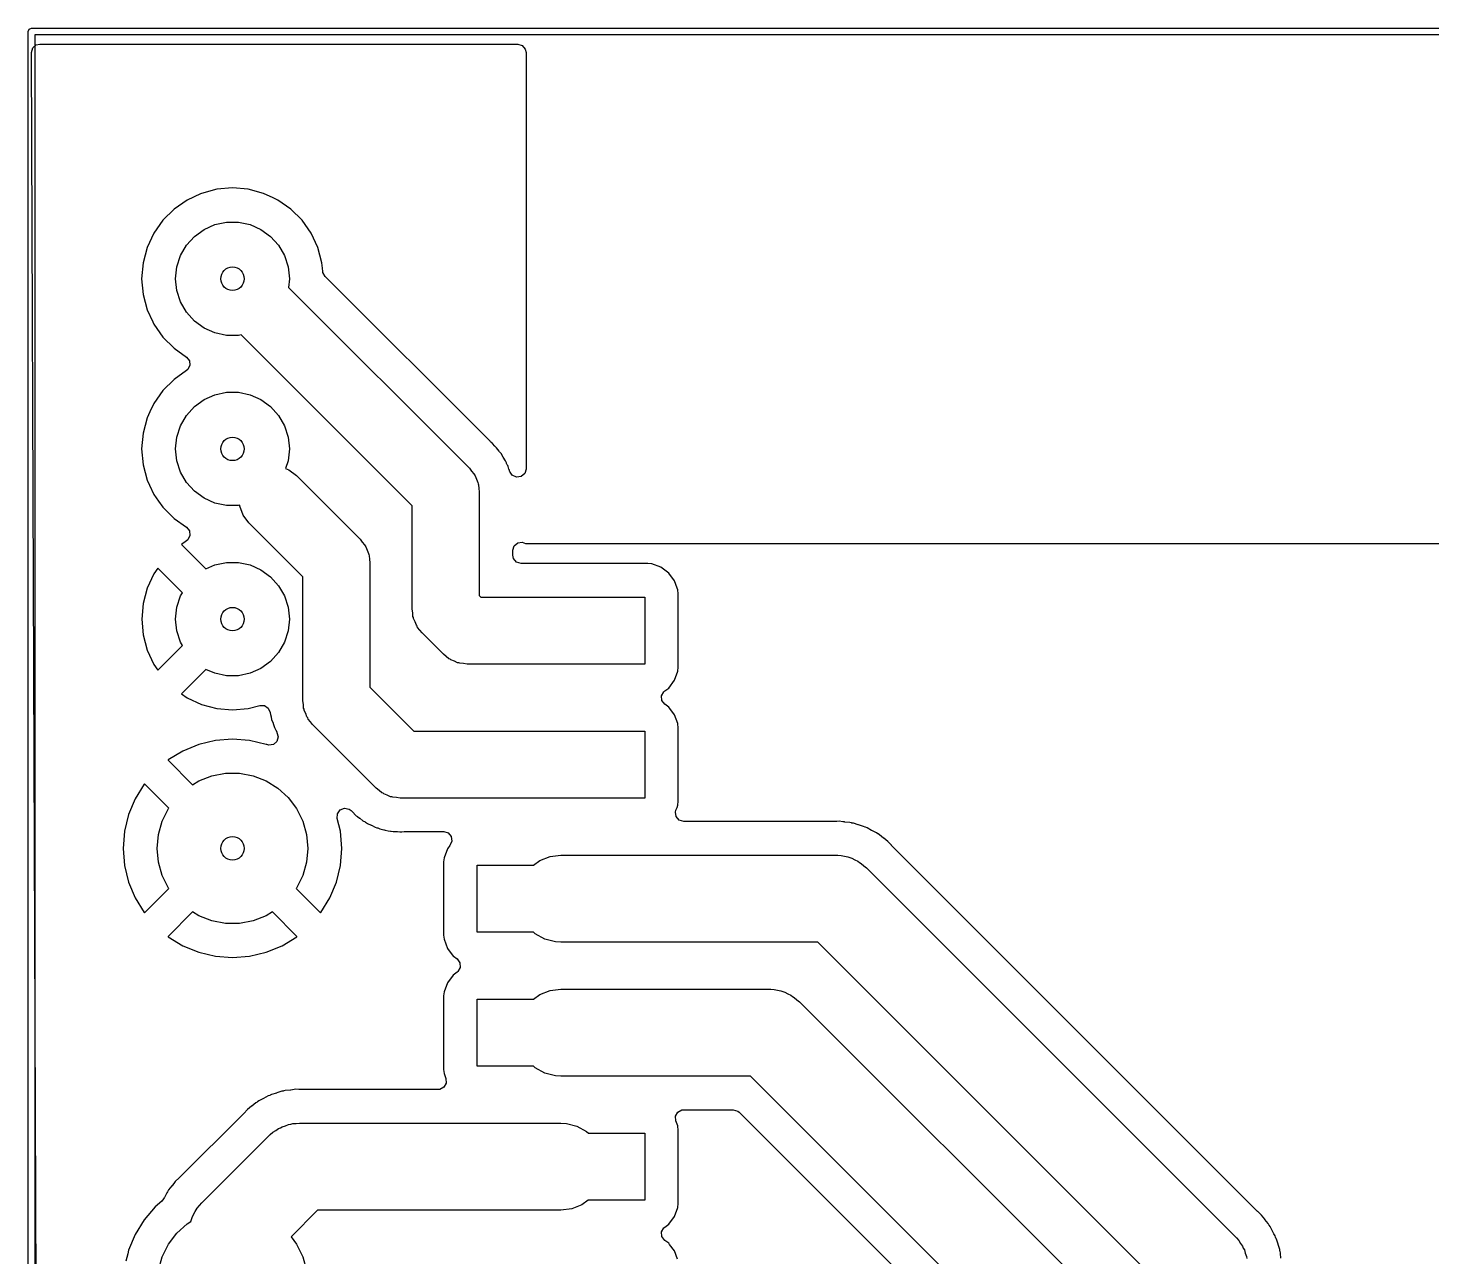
# Model space of a CAD drawing. Extents: x 132 to 232, y -86 to -36.
# Drawn here: x 131.7 to 152.65, y -53.85 to -35.51 of the extents above; entities that cross this region are included whole.
import ezdxf

# ---------------------------------------------------------------- set-up
doc = ezdxf.new("R2010")
doc.units = 0
doc.layers.add('BLACK', color=7, linetype='CONTINUOUS')

msp = doc.modelspace()

# ---------------------------------------------------------------- linework, layer by layer
at = {"layer": 'BLACK', "linetype": 'CONTINUOUS'}
for p, q in [((131.7, -35.56), (131.715, -35.5246)), ((131.7, -85.56), (131.7, -35.56)), ((131.715, -35.5246), (131.75, -35.51)), ((131.75, -35.51), (232.08, -35.51)), ((131.75, -35.874), (131.77, -35.807)), ((131.77, -35.807), (131.823, -35.7612)), ((131.8, -35.61), (131.8, -85.51)), ((232.03, -35.61), (131.8, -35.61)), ((131.823, -35.7612), (131.874, -35.75)), ((131.874, -35.75), (139.006, -35.75)), ((139.006, -35.75), (139.073, -35.7697)), ((139.073, -35.7697), (139.119, -35.8225)), ((131.75, -35.8846), (131.75, -35.874)), ((131.886, -72.25), (131.75, -35.8846)), ((139.119, -35.8225), (139.13, -35.874)), ((139.13, -35.874), (139.13, -42.0897)), ((134.75, -37.8943), (134.515, -37.9149)), ((134.985, -37.9149), (134.75, -37.8943)), ((134.75, -37.8943), (134.75, -37.8943)), ((134.072, -38.076), (133.879, -38.2115)), ((134.275, -37.9813), (134.072, -38.076)), ((134.072, -38.076), (134.072, -38.076)), ((134.286, -37.9761), (134.275, -37.9813)), ((134.515, -37.9149), (134.286, -37.9761)), ((134.286, -37.9761), (134.286, -37.9761)), ((134.286, -37.9761), (134.286, -37.9761)), ((134.515, -37.9149), (134.515, -37.9149)), ((135.214, -37.9761), (134.985, -37.9149)), ((134.985, -37.9149), (134.985, -37.9149)), ((135.355, -38.0419), (135.214, -37.9761)), ((135.214, -37.9761), (135.214, -37.9761)), ((135.214, -37.9761), (135.214, -37.9761)), ((135.428, -38.076), (135.355, -38.0419)), ((135.621, -38.2115), (135.428, -38.076)), ((135.428, -38.076), (135.428, -38.076)), ((133.879, -38.2115), (133.712, -38.3786)), ((135.788, -38.3786), (135.621, -38.2115)), ((135.621, -38.2115), (135.621, -38.2115)), ((133.712, -38.3786), (133.576, -38.5722)), ((134.181, -38.6183), (134.325, -38.5139)), ((134.325, -38.5139), (134.487, -38.4416)), ((134.487, -38.4416), (134.661, -38.4047)), ((134.661, -38.4047), (134.839, -38.4047)), ((134.839, -38.4047), (135.013, -38.4416)), ((135.013, -38.4416), (135.175, -38.5139)), ((135.175, -38.5139), (135.319, -38.6183)), ((135.879, -38.5076), (135.788, -38.3786)), ((135.924, -38.5722), (135.879, -38.5076)), ((133.576, -38.5722), (133.476, -38.7863)), ((133.576, -38.5722), (133.576, -38.5722)), ((134.062, -38.7504), (134.181, -38.6183)), ((135.319, -38.6183), (135.438, -38.7504)), ((136.024, -38.7863), (135.924, -38.5722)), ((133.476, -38.7863), (133.415, -39.0146)), ((133.476, -38.7863), (133.476, -38.7863)), ((133.919, -39.0733), (133.973, -38.9043)), ((133.973, -38.9043), (134.062, -38.7504)), ((135.438, -38.7504), (135.527, -38.9043)), ((135.527, -38.9043), (135.581, -39.0733)), ((136.085, -39.0146), (136.024, -38.7863)), ((133.415, -39.0146), (133.394, -39.25)), ((133.415, -39.0146), (133.415, -39.0146)), ((133.9, -39.25), (133.919, -39.0733)), ((135.581, -39.0733), (135.6, -39.25)), ((136.092, -39.0923), (136.085, -39.0146)), ((136.096, -39.1401), (136.092, -39.0923)), ((136.098, -39.1556), (136.096, -39.1401)), ((136.132, -39.217), (136.098, -39.1556)), ((133.394, -39.25), (133.394, -39.25)), ((133.394, -39.25), (133.415, -39.4854)), ((133.919, -39.4267), (133.9, -39.25)), ((135.6, -39.25), (135.586, -39.3793)), ((138.592, -41.6766), (136.132, -39.217)), ((133.415, -39.4854), (133.415, -39.4854)), ((133.415, -39.4854), (133.476, -39.7137)), ((133.973, -39.5957), (133.919, -39.4267)), ((135.586, -39.3793), (138.285, -42.0782)), ((133.476, -39.7137), (133.476, -39.7137)), ((133.476, -39.7137), (133.476, -39.7137)), ((133.476, -39.7137), (133.559, -39.8924)), ((134.062, -39.7496), (133.973, -39.5957)), ((134.181, -39.8817), (134.062, -39.7496)), ((133.559, -39.8924), (133.576, -39.9278)), ((133.576, -39.9278), (133.576, -39.9278)), ((133.576, -39.9278), (133.712, -40.1214)), ((134.325, -39.9861), (134.181, -39.8817)), ((134.487, -40.0584), (134.325, -39.9861)), ((133.712, -40.1214), (133.712, -40.1214)), ((133.712, -40.1214), (133.879, -40.2885)), ((134.661, -40.0953), (134.487, -40.0584)), ((134.839, -40.0953), (134.661, -40.0953)), ((134.88, -40.0867), (134.839, -40.0953)), ((137.432, -42.6389), (134.88, -40.0867)), ((133.879, -40.2885), (133.879, -40.2885)), ((133.879, -40.2885), (134.064, -40.4184)), ((134.064, -40.4184), (134.108, -40.473)), ((134.064, -40.6216), (133.879, -40.7515)), ((134.083, -40.6049), (134.064, -40.6216)), ((134.115, -40.5425), (134.083, -40.6049)), ((134.108, -40.473), (134.115, -40.5425)), ((133.879, -40.7515), (133.712, -40.9186)), ((133.712, -40.9186), (133.576, -41.1122)), ((134.325, -41.0539), (134.487, -40.9816)), ((134.487, -40.9816), (134.661, -40.9447)), ((134.661, -40.9447), (134.839, -40.9447)), ((134.839, -40.9447), (135.013, -40.9816)), ((135.013, -40.9816), (135.175, -41.0539)), ((133.518, -41.2361), (133.477, -41.3254)), ((133.576, -41.1122), (133.518, -41.2361)), ((133.576, -41.1122), (133.576, -41.1122)), ((134.062, -41.2904), (134.181, -41.1583)), ((134.181, -41.1583), (134.325, -41.0539)), ((135.175, -41.0539), (135.319, -41.1583)), ((135.319, -41.1583), (135.438, -41.2904)), ((133.476, -41.3263), (133.415, -41.5546)), ((133.477, -41.3254), (133.476, -41.3263)), ((133.476, -41.3263), (133.476, -41.3263)), ((133.919, -41.6133), (133.973, -41.4443)), ((133.973, -41.4443), (134.062, -41.2904)), ((135.438, -41.2904), (135.527, -41.4443)), ((135.527, -41.4443), (135.581, -41.6133)), ((133.415, -41.5546), (133.394, -41.79)), ((133.415, -41.5546), (133.415, -41.5546)), ((133.9, -41.79), (133.919, -41.6133)), ((135.581, -41.6133), (135.6, -41.79)), ((138.597, -41.6818), (138.592, -41.6766)), ((133.394, -41.79), (133.394, -41.79)), ((133.394, -41.79), (133.415, -42.0254)), ((133.919, -41.9667), (133.9, -41.79)), ((135.6, -41.79), (135.581, -41.9667)), ((138.625, -41.7029), (138.597, -41.6818)), ((138.63, -41.7088), (138.625, -41.7029)), ((138.665, -41.7494), (138.63, -41.7088)), ((138.668, -41.7529), (138.665, -41.7494)), ((138.689, -41.7745), (138.668, -41.7529)), ((138.711, -41.7962), (138.689, -41.7745)), ((138.73, -41.8249), (138.711, -41.7962)), ((138.711, -41.7962), (138.711, -41.7962)), ((138.735, -41.8312), (138.73, -41.8249)), ((138.757, -41.8573), (138.735, -41.8312)), ((138.787, -41.9109), (138.757, -41.8573)), ((133.415, -42.0254), (133.415, -42.0254)), ((133.415, -42.0254), (133.476, -42.2537)), ((133.973, -42.1357), (133.919, -41.9667)), ((135.581, -41.9667), (135.543, -42.0839)), ((135.543, -42.0839), (135.59, -42.1012)), ((138.285, -42.0782), (138.317, -42.121)), ((138.789, -41.9149), (138.787, -41.9109)), ((138.823, -41.9661), (138.789, -41.9149)), ((138.836, -41.998), (138.823, -41.9661)), ((138.839, -42.0051), (138.836, -41.998)), ((138.85, -42.0254), (138.839, -42.0051)), ((138.856, -42.0352), (138.85, -42.0254)), ((138.861, -42.0518), (138.856, -42.0352)), ((138.856, -42.0352), (138.856, -42.0352)), ((138.874, -42.0937), (138.861, -42.0518)), ((138.876, -42.0981), (138.874, -42.0937)), ((138.888, -42.1297), (138.876, -42.0981)), ((139.13, -42.0897), (139.11, -42.1567)), ((133.476, -42.2537), (133.476, -42.2537)), ((133.476, -42.2537), (133.476, -42.2537)), ((133.476, -42.2537), (133.513, -42.3326)), ((134.062, -42.2896), (133.973, -42.1357)), ((134.181, -42.4217), (134.062, -42.2896)), ((135.59, -42.1012), (135.704, -42.1864)), ((135.704, -42.1864), (136.654, -43.1364)), ((138.317, -42.121), (138.352, -42.1614)), ((138.352, -42.1614), (138.36, -42.1778)), ((138.36, -42.1778), (138.371, -42.1921)), ((138.371, -42.1921), (138.389, -42.2422)), ((138.389, -42.2422), (138.411, -42.2909)), ((138.411, -42.2909), (138.414, -42.3087)), ((138.414, -42.3087), (138.42, -42.3255)), ((138.891, -42.1357), (138.888, -42.1297)), ((138.925, -42.1834), (138.891, -42.1357)), ((138.988, -42.2124), (138.925, -42.1834)), ((139.058, -42.2025), (138.988, -42.2124)), ((139.11, -42.1567), (139.058, -42.2025)), ((133.513, -42.3326), (133.576, -42.4678)), ((133.576, -42.4678), (133.576, -42.4678)), ((133.576, -42.4678), (133.647, -42.5693)), ((134.325, -42.5261), (134.181, -42.4217)), ((138.42, -42.3255), (138.424, -42.3788)), ((138.424, -42.3788), (138.432, -42.4318)), ((138.432, -42.4318), (138.432, -43.9746)), ((133.647, -42.5693), (133.712, -42.6614)), ((133.712, -42.6614), (133.879, -42.8285)), ((134.487, -42.5984), (134.325, -42.5261)), ((134.661, -42.6353), (134.487, -42.5984)), ((134.839, -42.6353), (134.661, -42.6353)), ((134.86, -42.6308), (134.839, -42.6353)), ((134.861, -42.6463), (134.86, -42.6308)), ((134.911, -42.7796), (134.861, -42.6463)), ((137.432, -44.1818), (137.432, -42.6389)), ((133.879, -42.8285), (134.065, -42.9587)), ((134.996, -42.8936), (134.911, -42.7796)), ((135.8, -43.6971), (134.996, -42.8936)), ((134.065, -42.9587), (134.108, -43.0133)), ((134.084, -43.1452), (134.065, -43.1619)), ((134.115, -43.0828), (134.084, -43.1452)), ((134.108, -43.0133), (134.115, -43.0828)), ((136.654, -43.1364), (136.686, -43.1793)), ((134.065, -43.1619), (133.989, -43.2151)), ((133.989, -43.2151), (133.989, -43.2151)), ((133.989, -43.2151), (134.354, -43.5808)), ((136.686, -43.1793), (136.721, -43.2197)), ((136.721, -43.2197), (136.728, -43.236)), ((136.728, -43.236), (136.739, -43.2504)), ((136.739, -43.2504), (136.758, -43.3005)), ((136.758, -43.3005), (136.78, -43.3491)), ((136.78, -43.3491), (136.782, -43.3669)), ((138.932, -43.3016), (138.952, -43.2346)), ((138.932, -43.3755), (138.932, -43.3016)), ((138.952, -43.2346), (139.005, -43.1888)), ((139.005, -43.1888), (139.074, -43.1789)), ((139.074, -43.1789), (139.12, -43.2)), ((139.12, -43.2), (154.352, -43.2)), ((134.354, -43.5808), (134.487, -43.5216)), ((134.487, -43.5216), (134.661, -43.4847)), ((134.661, -43.4847), (134.839, -43.4847)), ((134.839, -43.4847), (135.013, -43.5216)), ((135.013, -43.5216), (135.175, -43.5939)), ((136.782, -43.3669), (136.789, -43.3837)), ((136.789, -43.3837), (136.792, -43.4371)), ((136.792, -43.4371), (136.8, -43.49)), ((136.8, -43.49), (136.8, -45.3429)), ((138.943, -43.427), (138.932, -43.3755)), ((138.989, -43.4798), (138.943, -43.427)), ((139.056, -43.4995), (138.989, -43.4798)), ((140.948, -43.4995), (139.056, -43.4995)), ((141.007, -43.5059), (140.948, -43.4995)), ((140.948, -43.4995), (140.948, -43.4995)), ((140.948, -43.4995), (140.948, -43.4995)), ((140.948, -43.4995), (140.948, -43.4995)), ((141.142, -43.5562), (141.007, -43.5059)), ((141.007, -43.5059), (141.007, -43.5059)), ((141.258, -43.6425), (141.142, -43.5562)), ((141.142, -43.5562), (141.142, -43.5562)), ((133.576, -43.6524), (133.477, -43.8665)), ((133.635, -43.5686), (133.576, -43.6524)), ((134.002, -43.9353), (133.635, -43.5686)), ((133.635, -43.5686), (133.635, -43.5686)), ((135.175, -43.5939), (135.319, -43.6983)), ((135.319, -43.6983), (135.438, -43.8304)), ((135.8, -45.55), (135.8, -43.6971)), ((141.344, -43.7577), (141.258, -43.6425)), ((141.258, -43.6425), (141.258, -43.6425)), ((141.384, -43.8665), (141.344, -43.7577)), ((141.344, -43.7577), (141.344, -43.7577)), ((133.477, -43.8665), (133.415, -44.0947)), ((133.477, -43.8665), (133.477, -43.8665)), ((133.919, -44.1533), (133.973, -43.9843)), ((133.973, -43.9843), (134.002, -43.9353)), ((135.438, -43.8304), (135.527, -43.9843)), ((135.527, -43.9843), (135.581, -44.1533)), ((138.432, -43.9746), (138.457, -44)), ((141.394, -43.8925), (141.384, -43.8665)), ((141.4, -43.9521), (141.394, -43.8925)), ((141.4, -45.0479), (141.4, -43.9521)), ((133.415, -44.0947), (133.395, -44.33)), ((133.415, -44.0947), (133.415, -44.0947)), ((133.9, -44.33), (133.919, -44.1533)), ((135.581, -44.1533), (135.6, -44.33)), ((137.439, -44.2347), (137.432, -44.1818)), ((138.457, -44), (139.65, -44)), ((139.65, -44), (140.9, -44)), ((140.9, -44), (140.9, -45)), ((133.395, -44.33), (133.395, -44.33)), ((133.395, -44.33), (133.415, -44.5653)), ((133.919, -44.5067), (133.9, -44.33)), ((135.6, -44.33), (135.581, -44.5067)), ((137.443, -44.288), (137.439, -44.2347)), ((137.449, -44.3049), (137.443, -44.288)), ((137.452, -44.3226), (137.449, -44.3049)), ((137.474, -44.3713), (137.452, -44.3226)), ((137.493, -44.4214), (137.474, -44.3713)), ((133.415, -44.5653), (133.415, -44.5653)), ((133.415, -44.5653), (133.477, -44.7935)), ((133.973, -44.6757), (133.919, -44.5067)), ((135.581, -44.5067), (135.527, -44.6757)), ((137.504, -44.4357), (137.493, -44.4214)), ((137.511, -44.4521), (137.504, -44.4357)), ((137.546, -44.4925), (137.511, -44.4521)), ((137.578, -44.5353), (137.546, -44.4925)), ((137.896, -44.8536), (137.578, -44.5353)), ((133.477, -44.7935), (133.477, -44.7935)), ((133.477, -44.7935), (133.576, -45.0076)), ((133.635, -45.0914), (134.002, -44.7247)), ((134.002, -44.7247), (133.973, -44.6757)), ((135.527, -44.6757), (135.438, -44.8296)), ((133.576, -45.0076), (133.576, -45.0076)), ((133.576, -45.0076), (133.635, -45.0914)), ((135.319, -44.9617), (135.175, -45.0661)), ((135.438, -44.8296), (135.319, -44.9617)), ((137.939, -44.8856), (137.896, -44.8536)), ((137.98, -44.9206), (137.939, -44.8856)), ((137.996, -44.9281), (137.98, -44.9206)), ((138.01, -44.9388), (137.996, -44.9281)), ((138.06, -44.9575), (138.01, -44.9388)), ((138.109, -44.9797), (138.06, -44.9575)), ((138.127, -44.9823), (138.109, -44.9797)), ((138.144, -44.9886), (138.127, -44.9823)), ((138.197, -44.9924), (138.144, -44.9886)), ((138.25, -45), (138.197, -44.9924)), ((138.4, -45), (138.25, -45)), ((140.9, -45), (138.4, -45)), ((133.635, -45.0914), (133.635, -45.0914)), ((134.354, -45.0792), (133.989, -45.4449)), ((134.487, -45.1384), (134.354, -45.0792)), ((134.661, -45.1753), (134.487, -45.1384)), ((134.839, -45.1753), (134.661, -45.1753)), ((135.013, -45.1384), (134.839, -45.1753)), ((135.175, -45.0661), (135.013, -45.1384)), ((141.344, -45.2423), (141.394, -45.1075)), ((141.394, -45.1075), (141.4, -45.0479)), ((133.989, -45.4449), (134.072, -45.5036)), ((136.8, -45.3429), (137.457, -46)), ((141.153, -45.4736), (141.186, -45.4123)), ((141.186, -45.4123), (141.2, -45.4007)), ((141.2, -45.4007), (141.258, -45.3575)), ((141.258, -45.3575), (141.344, -45.2423)), ((134.072, -45.5036), (134.287, -45.6034)), ((134.287, -45.6034), (134.287, -45.6034)), ((134.287, -45.6034), (134.515, -45.6646)), ((134.985, -45.6646), (135.157, -45.6186)), ((135.157, -45.6186), (135.227, -45.6203)), ((135.227, -45.6203), (135.284, -45.6595)), ((135.284, -45.6595), (135.312, -45.7237)), ((135.808, -45.6029), (135.8, -45.55)), ((135.811, -45.6563), (135.808, -45.6029)), ((135.818, -45.6731), (135.811, -45.6563)), ((141.158, -45.5433), (141.153, -45.4736)), ((141.2, -45.5993), (141.158, -45.5433)), ((141.258, -45.6425), (141.2, -45.5993)), ((141.274, -45.6646), (141.258, -45.6425)), ((134.515, -45.6646), (134.515, -45.6646)), ((134.515, -45.6646), (134.75, -45.6852)), ((134.75, -45.6852), (134.985, -45.6646)), ((134.75, -45.6852), (134.75, -45.6852)), ((134.985, -45.6646), (134.985, -45.6646)), ((135.312, -45.7237), (135.312, -45.7259)), ((135.312, -45.7259), (135.315, -45.7524)), ((135.315, -45.7524), (135.315, -45.7524)), ((135.315, -45.7524), (135.325, -45.7852)), ((135.325, -45.7852), (135.327, -45.7928)), ((135.327, -45.7928), (135.333, -45.8267)), ((135.333, -45.8267), (135.333, -45.8267)), ((135.333, -45.8267), (135.356, -45.8836)), ((135.82, -45.6909), (135.818, -45.6731)), ((135.842, -45.7395), (135.82, -45.6909)), ((135.861, -45.7896), (135.842, -45.7395)), ((135.872, -45.804), (135.861, -45.7896)), ((135.879, -45.8203), (135.872, -45.804)), ((135.914, -45.8607), (135.879, -45.8203)), ((135.946, -45.9036), (135.914, -45.8607)), ((141.344, -45.7577), (141.274, -45.6646)), ((141.392, -45.8881), (141.344, -45.7577)), ((141.344, -45.7577), (141.344, -45.7577)), ((135.356, -45.8836), (135.357, -45.8881)), ((135.357, -45.8881), (135.376, -45.9466)), ((135.376, -45.9466), (135.376, -45.9466)), ((135.376, -45.9466), (135.393, -45.9766)), ((135.393, -45.9766), (135.396, -45.9837)), ((135.396, -45.9837), (135.409, -46.0156)), ((135.409, -46.0156), (135.409, -46.0156)), ((135.409, -46.0156), (135.409, -46.0156)), ((135.409, -46.0156), (135.411, -46.0197)), ((135.411, -46.0197), (135.432, -46.0865)), ((136.896, -46.8536), (135.946, -45.9036)), ((137.457, -46), (139.65, -46)), ((139.65, -46), (140.9, -46)), ((140.9, -46), (140.9, -47)), ((141.394, -45.8925), (141.392, -45.8881)), ((141.4, -45.9521), (141.394, -45.8925)), ((141.4, -47.0479), (141.4, -45.9521)), ((134.246, -46.1998), (134.01, -46.2976)), ((134.495, -46.14), (134.246, -46.1998)), ((134.75, -46.12), (134.495, -46.14)), ((135.005, -46.14), (134.75, -46.12)), ((135.254, -46.1998), (135.005, -46.14)), ((135.005, -46.14), (135.005, -46.14)), ((135.26, -46.2025), (135.254, -46.1998)), ((135.292, -46.2109), (135.26, -46.2025)), ((135.361, -46.2001), (135.292, -46.2109)), ((135.413, -46.1538), (135.361, -46.2001)), ((135.432, -46.0865), (135.413, -46.1538)), ((133.792, -46.4313), (133.788, -46.4345)), ((133.788, -46.4345), (134.155, -46.8011)), ((134.01, -46.2976), (133.792, -46.4313)), ((134.01, -46.2976), (134.01, -46.2976)), ((134.249, -46.7429), (134.442, -46.6679)), ((134.442, -46.6679), (134.646, -46.6298)), ((134.646, -46.6298), (134.854, -46.6298)), ((134.854, -46.6298), (135.058, -46.6679)), ((135.058, -46.6679), (135.251, -46.7429)), ((133.431, -46.7919), (133.298, -47.01)), ((133.435, -46.7881), (133.431, -46.7919)), ((133.798, -47.1517), (133.435, -46.7881)), ((134.155, -46.8011), (134.249, -46.7429)), ((135.251, -46.7429), (135.428, -46.8522)), ((135.428, -46.8522), (135.581, -46.9921)), ((136.939, -46.8856), (136.896, -46.8536)), ((136.98, -46.9206), (136.939, -46.8856)), ((133.298, -47.01), (133.2, -47.2463)), ((133.298, -47.01), (133.298, -47.01)), ((135.581, -46.9921), (135.706, -47.1578)), ((136.996, -46.9281), (136.98, -46.9206)), ((137.01, -46.9388), (136.996, -46.9281)), ((137.06, -46.9575), (137.01, -46.9388)), ((137.109, -46.9797), (137.06, -46.9575)), ((137.127, -46.9823), (137.109, -46.9797)), ((137.144, -46.9886), (137.127, -46.9823)), ((137.197, -46.9924), (137.144, -46.9886)), ((137.25, -47), (137.197, -46.9924)), ((138.4, -47), (137.25, -47)), ((140.9, -47), (138.4, -47)), ((141.382, -47.1408), (141.394, -47.1075)), ((141.394, -47.1075), (141.4, -47.0479)), ((133.2, -47.2463), (133.14, -47.495)), ((133.701, -47.3436), (133.794, -47.1578)), ((133.794, -47.1578), (133.798, -47.1517)), ((135.706, -47.1578), (135.799, -47.3436)), ((136.314, -47.3039), (136.318, -47.2341)), ((136.36, -47.495), (136.314, -47.3039)), ((136.318, -47.2341), (136.358, -47.1773)), ((136.358, -47.1773), (136.423, -47.1515)), ((136.423, -47.1515), (136.492, -47.1648)), ((136.492, -47.1648), (136.522, -47.1872)), ((136.522, -47.1872), (136.534, -47.1985)), ((136.534, -47.1985), (136.595, -47.2631)), ((136.595, -47.2631), (136.595, -47.2631)), ((136.595, -47.2631), (136.595, -47.2631)), ((136.595, -47.2631), (136.615, -47.277)), ((136.615, -47.277), (136.645, -47.2981)), ((136.645, -47.2981), (136.649, -47.3009)), ((136.649, -47.3009), (136.697, -47.3397)), ((141.36, -47.2079), (141.366, -47.1822)), ((141.37, -47.277), (141.36, -47.2079)), ((141.366, -47.1822), (141.382, -47.1408)), ((141.415, -47.3298), (141.37, -47.277)), ((141.482, -47.3495), (141.415, -47.3298)), ((133.14, -47.495), (133.12, -47.75)), ((133.625, -47.75), (133.644, -47.5433)), ((133.644, -47.5433), (133.701, -47.3436)), ((135.799, -47.3436), (135.856, -47.5433)), ((135.856, -47.5433), (135.875, -47.75)), ((136.38, -47.75), (136.36, -47.495)), ((136.697, -47.3397), (136.727, -47.3556)), ((136.727, -47.3556), (136.734, -47.3597)), ((136.734, -47.3597), (136.749, -47.3704)), ((136.749, -47.3704), (136.762, -47.3793)), ((136.762, -47.3793), (136.818, -47.4035)), ((136.818, -47.4035), (136.823, -47.4055)), ((136.823, -47.4055), (136.877, -47.4339)), ((136.877, -47.4339), (136.904, -47.4418)), ((136.904, -47.4418), (136.91, -47.4434)), ((136.91, -47.4434), (136.917, -47.446)), ((136.917, -47.446), (136.949, -47.4595)), ((136.949, -47.4595), (136.949, -47.4595)), ((136.949, -47.4595), (136.949, -47.4595)), ((136.949, -47.4595), (137.009, -47.4719)), ((137.009, -47.4719), (137.014, -47.473)), ((137.014, -47.473), (137.028, -47.477)), ((137.028, -47.477), (137.073, -47.4899)), ((137.073, -47.4899), (137.107, -47.4925)), ((137.107, -47.4925), (137.115, -47.4936)), ((137.115, -47.4936), (137.148, -47.5005)), ((137.148, -47.5005), (137.148, -47.5005)), ((137.148, -47.5005), (137.21, -47.5005)), ((137.21, -47.5005), (137.214, -47.5007)), ((137.214, -47.5007), (137.249, -47.5033)), ((137.249, -47.5033), (137.275, -47.5053)), ((137.275, -47.5053), (137.31, -47.501)), ((137.275, -47.5053), (137.275, -47.5053)), ((137.275, -47.5053), (137.275, -47.5053)), ((137.31, -47.501), (137.317, -47.5005)), ((137.317, -47.5005), (137.901, -47.5005)), ((137.901, -47.5005), (137.968, -47.5202)), ((137.968, -47.5202), (138.014, -47.573)), ((143.722, -47.3495), (141.482, -47.3495)), ((143.725, -47.3494), (143.722, -47.3495)), ((143.768, -47.3475), (143.725, -47.3494)), ((143.803, -47.3458), (143.768, -47.3475)), ((143.855, -47.3531), (143.803, -47.3458)), ((143.803, -47.3458), (143.803, -47.3458)), ((143.881, -47.3567), (143.855, -47.3531)), ((143.884, -47.357), (143.881, -47.3567)), ((143.962, -47.3642), (143.884, -47.357)), ((143.984, -47.3704), (143.962, -47.3642)), ((143.992, -47.3722), (143.984, -47.3704)), ((144.015, -47.3753), (143.992, -47.3722)), ((144.085, -47.3989), (144.015, -47.3753)), ((144.015, -47.3753), (144.015, -47.3753)), ((144.015, -47.3753), (144.015, -47.3753)), ((144.089, -47.4002), (144.085, -47.3989)), ((144.092, -47.4011), (144.089, -47.4002)), ((144.167, -47.4226), (144.092, -47.4011)), ((144.187, -47.4326), (144.167, -47.4226)), ((144.195, -47.4359), (144.187, -47.4326)), ((144.217, -47.443), (144.195, -47.4359)), ((144.285, -47.4813), (144.217, -47.443)), ((144.217, -47.443), (144.217, -47.443)), ((144.288, -47.4826), (144.285, -47.4813)), ((144.358, -47.5176), (144.288, -47.4826)), ((144.376, -47.5312), (144.358, -47.5176)), ((144.358, -47.5176), (144.358, -47.5176)), ((144.383, -47.5358), (144.376, -47.5312)), ((144.403, -47.5468), (144.383, -47.5358)), ((133.12, -47.75), (133.14, -48.005)), ((133.644, -47.9567), (133.625, -47.75)), ((135.875, -47.75), (135.856, -47.9567)), ((136.36, -48.005), (136.38, -47.75)), ((137.995, -47.7063), (137.956, -47.7577)), ((138, -47.6988), (137.995, -47.7063)), ((138.024, -47.6421), (138, -47.6988)), ((138.014, -47.573), (138.024, -47.6421)), ((144.463, -47.597), (144.403, -47.5468)), ((144.466, -47.5988), (144.463, -47.597)), ((144.528, -47.6461), (144.466, -47.5988)), ((144.581, -47.7042), (144.528, -47.6461)), ((144.583, -47.7063), (144.581, -47.7042)), ((150.044, -53.1667), (144.583, -47.7063)), ((133.701, -48.1564), (133.644, -47.9567)), ((135.856, -47.9567), (135.799, -48.1564)), ((137.9, -47.9521), (137.899, -47.9521)), ((137.899, -47.9521), (137.899, -49.0479)), ((137.906, -47.8925), (137.9, -47.9521)), ((137.956, -47.7577), (137.906, -47.8925)), ((137.956, -47.7577), (137.956, -47.7577)), ((139.241, -48), (139.337, -47.9304)), ((139.337, -47.9304), (139.488, -47.8704)), ((139.488, -47.8704), (139.65, -47.85)), ((139.65, -47.85), (143.75, -47.85)), ((143.75, -47.85), (143.764, -47.8509)), ((143.764, -47.8509), (143.77, -47.8503)), ((143.77, -47.8503), (143.781, -47.8519)), ((143.781, -47.8519), (143.831, -47.8551)), ((143.831, -47.8551), (143.881, -47.8678)), ((143.881, -47.8678), (143.931, -47.8758)), ((143.931, -47.8758), (143.96, -47.888)), ((143.96, -47.888), (143.989, -47.8956)), ((143.989, -47.8956), (144.034, -47.9202)), ((144.034, -47.9202), (144.081, -47.9405)), ((144.081, -47.9405), (144.105, -47.9593)), ((144.105, -47.9593), (144.132, -47.9741)), ((133.14, -48.005), (133.2, -48.2537)), ((133.794, -48.3422), (133.701, -48.1564)), ((135.799, -48.1564), (135.706, -48.3422)), ((136.3, -48.2537), (136.36, -48.005)), ((138.4, -49), (138.4, -48)), ((138.4, -48), (139.241, -48)), ((144.132, -47.9741), (144.169, -48.0091)), ((144.169, -48.0091), (144.21, -48.0404)), ((144.21, -48.0404), (149.71, -53.5404)), ((133.2, -48.2537), (133.298, -48.49)), ((133.435, -48.7119), (133.798, -48.3483)), ((133.798, -48.3483), (133.794, -48.3422)), ((135.706, -48.3422), (135.702, -48.3483)), ((135.702, -48.3483), (136.065, -48.7119)), ((136.202, -48.49), (136.3, -48.2537)), ((133.298, -48.49), (133.298, -48.49)), ((133.298, -48.49), (133.431, -48.7081)), ((136.069, -48.7081), (136.202, -48.49)), ((136.202, -48.49), (136.202, -48.49)), ((133.431, -48.7081), (133.431, -48.7081)), ((133.431, -48.7081), (133.435, -48.7119)), ((133.435, -48.7119), (133.435, -48.7119)), ((134.155, -48.6989), (133.788, -49.0655)), ((134.249, -48.7571), (134.155, -48.6989)), ((134.442, -48.8321), (134.249, -48.7571)), ((135.251, -48.7571), (135.058, -48.8321)), ((135.345, -48.6989), (135.251, -48.7571)), ((135.712, -49.0655), (135.345, -48.6989)), ((136.065, -48.7119), (136.069, -48.7081)), ((134.646, -48.8702), (134.442, -48.8321)), ((134.854, -48.8702), (134.646, -48.8702)), ((135.058, -48.8321), (134.854, -48.8702)), ((139.24, -49), (138.4, -49)), ((139.268, -49.0259), (139.24, -49)), ((133.788, -49.0655), (133.788, -49.0655)), ((133.788, -49.0655), (133.792, -49.0687)), ((133.792, -49.0687), (133.792, -49.0687)), ((133.792, -49.0687), (134.01, -49.2024)), ((134.01, -49.2024), (134.01, -49.2024)), ((134.01, -49.2024), (134.246, -49.3002)), ((135.254, -49.3002), (135.49, -49.2024)), ((135.49, -49.2024), (135.708, -49.0687)), ((135.49, -49.2024), (135.49, -49.2024)), ((135.708, -49.0687), (135.712, -49.0655)), ((137.899, -49.0479), (137.9, -49.0479)), ((137.9, -49.0479), (137.906, -49.1075)), ((137.906, -49.1075), (137.956, -49.2423)), ((139.411, -49.1044), (139.268, -49.0259)), ((139.569, -49.1449), (139.411, -49.1044)), ((139.65, -49.15), (139.569, -49.1449)), ((143.481, -49.15), (139.65, -49.15)), ((148.6, -54.2692), (143.481, -49.15)), ((134.246, -49.3002), (134.495, -49.36)), ((134.495, -49.36), (134.495, -49.36)), ((134.495, -49.36), (134.75, -49.38)), ((134.75, -49.38), (135.005, -49.36)), ((135.005, -49.36), (135.254, -49.3002)), ((137.956, -49.2423), (137.956, -49.2423)), ((137.956, -49.2423), (138.042, -49.3575)), ((138.042, -49.3575), (138.042, -49.3575)), ((138.042, -49.3575), (138.042, -49.3575)), ((138.042, -49.3575), (138.046, -49.36)), ((138.046, -49.36), (138.1, -49.4007)), ((138.1, -49.4007), (138.142, -49.4567)), ((138.1, -49.5993), (138.042, -49.6425)), ((138.114, -49.5877), (138.1, -49.5993)), ((138.147, -49.5264), (138.114, -49.5877)), ((138.142, -49.4567), (138.147, -49.5264)), ((137.956, -49.7577), (137.906, -49.8925)), ((138.042, -49.6425), (137.956, -49.7577)), ((137.956, -49.7577), (137.956, -49.7577)), ((139.488, -49.8704), (139.65, -49.85)), ((139.65, -49.85), (142.75, -49.85)), ((142.75, -49.85), (142.764, -49.8509)), ((137.9, -49.9521), (137.899, -49.9521)), ((137.899, -49.9521), (137.899, -51.0479)), ((137.906, -49.8925), (137.9, -49.9521)), ((138.4, -51), (138.4, -50)), ((138.4, -50), (139.241, -50)), ((139.241, -50), (139.337, -49.9304)), ((139.337, -49.9304), (139.488, -49.8704)), ((142.764, -49.8509), (142.77, -49.8503)), ((142.77, -49.8503), (142.781, -49.8519)), ((142.781, -49.8519), (142.831, -49.8551)), ((142.831, -49.8551), (142.881, -49.8678)), ((142.881, -49.8678), (142.931, -49.8758)), ((142.931, -49.8758), (142.96, -49.888)), ((142.96, -49.888), (142.989, -49.8956)), ((142.989, -49.8956), (143.034, -49.9202)), ((143.034, -49.9202), (143.081, -49.9405)), ((143.081, -49.9405), (143.105, -49.9593)), ((143.105, -49.9593), (143.132, -49.9741)), ((143.132, -49.9741), (143.169, -50.0091)), ((143.169, -50.0091), (143.21, -50.0404)), ((143.21, -50.0404), (147.46, -54.2904)), ((137.899, -51.0479), (137.9, -51.0479)), ((137.9, -51.0479), (137.906, -51.1075)), ((139.24, -51), (138.4, -51)), ((139.268, -51.0259), (139.24, -51)), ((139.411, -51.1044), (139.268, -51.0259)), ((139.569, -51.1449), (139.411, -51.1044)), ((137.905, -51.3132), (137.844, -51.3467)), ((137.939, -51.2519), (137.905, -51.3132)), ((137.906, -51.1075), (137.934, -51.1822)), ((137.934, -51.1822), (137.939, -51.2519)), ((139.65, -51.15), (139.569, -51.1449)), ((142.481, -51.15), (139.65, -51.15)), ((146.35, -55.0192), (142.481, -51.15)), ((135.142, -51.5176), (135.124, -51.5312)), ((135.212, -51.4826), (135.142, -51.5176)), ((135.215, -51.4813), (135.212, -51.4826)), ((135.283, -51.443), (135.215, -51.4813)), ((135.305, -51.4359), (135.283, -51.443)), ((135.283, -51.443), (135.283, -51.443)), ((135.313, -51.4326), (135.305, -51.4359)), ((135.333, -51.4226), (135.313, -51.4326)), ((135.408, -51.4011), (135.333, -51.4226)), ((135.411, -51.4002), (135.408, -51.4011)), ((135.485, -51.3753), (135.411, -51.4002)), ((135.508, -51.3722), (135.485, -51.3753)), ((135.485, -51.3753), (135.485, -51.3753)), ((135.516, -51.3704), (135.508, -51.3722)), ((135.538, -51.3642), (135.516, -51.3704)), ((135.616, -51.357), (135.538, -51.3642)), ((135.619, -51.3567), (135.616, -51.357)), ((135.697, -51.3458), (135.619, -51.3567)), ((135.742, -51.3479), (135.697, -51.3458)), ((135.697, -51.3458), (135.697, -51.3458)), ((135.697, -51.3458), (135.697, -51.3458)), ((135.775, -51.3494), (135.742, -51.3479)), ((135.778, -51.3495), (135.775, -51.3494)), ((137.818, -51.3495), (135.778, -51.3495)), ((137.844, -51.3467), (137.818, -51.3495)), ((134.917, -51.7063), (133.956, -52.6667)), ((134.919, -51.7042), (134.917, -51.7063)), ((134.972, -51.6461), (134.919, -51.7042)), ((135.034, -51.5988), (134.972, -51.6461)), ((134.972, -51.6461), (134.972, -51.6461)), ((135.037, -51.597), (135.034, -51.5988)), ((135.097, -51.5468), (135.037, -51.597)), ((135.117, -51.5358), (135.097, -51.5468)), ((135.097, -51.5468), (135.097, -51.5468)), ((135.124, -51.5312), (135.117, -51.5358)), ((141.361, -51.7481), (141.395, -51.6868)), ((141.395, -51.6868), (141.456, -51.6533)), ((141.456, -51.6533), (141.482, -51.6505)), ((141.482, -51.6505), (142.222, -51.6505)), ((142.222, -51.6505), (142.289, -51.6702)), ((142.289, -51.6702), (142.31, -51.6868)), ((142.31, -51.6868), (145.813, -55.1902)), ((135.396, -51.9604), (135.437, -51.9304)), ((135.437, -51.9304), (135.465, -51.9191)), ((135.465, -51.9191), (135.492, -51.9035)), ((135.492, -51.9035), (135.541, -51.8892)), ((135.541, -51.8892), (135.588, -51.8704)), ((135.588, -51.8704), (135.619, -51.8666)), ((135.619, -51.8666), (135.648, -51.858)), ((135.648, -51.858), (135.699, -51.8564)), ((135.699, -51.8564), (135.75, -51.85)), ((135.75, -51.85), (139.65, -51.85)), ((139.65, -51.85), (139.731, -51.8551)), ((139.731, -51.8551), (139.889, -51.8956)), ((139.889, -51.8956), (140.032, -51.9741)), ((141.366, -51.8178), (141.361, -51.7481)), ((141.394, -51.8925), (141.366, -51.8178)), ((141.395, -51.9), (141.394, -51.8925)), ((141.4, -51.9521), (141.395, -51.9)), ((134.29, -53.0404), (135.29, -52.0404)), ((135.29, -52.0404), (135.301, -52.0309)), ((135.301, -52.0309), (135.305, -52.0262)), ((135.305, -52.0262), (135.313, -52.0202)), ((135.313, -52.0202), (135.352, -51.9864)), ((135.352, -51.9864), (135.396, -51.9604)), ((140.032, -51.9741), (140.06, -52)), ((140.06, -52), (140.9, -52)), ((140.9, -52), (140.9, -53)), ((141.4, -53.0479), (141.4, -51.9521)), ((133.896, -52.7216), (133.849, -52.7843)), ((133.954, -52.6686), (133.896, -52.7216)), ((133.956, -52.6667), (133.954, -52.6686)), ((133.723, -52.9791), (133.695, -53.013)), ((133.731, -52.9646), (133.723, -52.9791)), ((133.733, -52.9621), (133.731, -52.9646)), ((133.768, -52.8917), (133.733, -52.9621)), ((133.781, -52.8738), (133.768, -52.8917)), ((133.786, -52.8666), (133.781, -52.8738)), ((133.797, -52.847), (133.786, -52.8666)), ((133.847, -52.7865), (133.797, -52.847)), ((133.797, -52.847), (133.797, -52.847)), ((133.849, -52.7843), (133.847, -52.7865)), ((133.597, -53.097), (133.431, -53.2916)), ((133.695, -53.013), (133.597, -53.097)), ((133.597, -53.097), (133.597, -53.097)), ((134.17, -53.216), (134.191, -53.1691)), ((134.191, -53.1691), (134.209, -53.1449)), ((134.209, -53.1449), (134.224, -53.1179)), ((134.224, -53.1179), (134.259, -53.0807)), ((134.259, -53.0807), (134.29, -53.0404)), ((136.019, -53.15), (135.623, -53.5467)), ((139.65, -53.15), (136.019, -53.15)), ((139.812, -53.1296), (139.65, -53.15)), ((139.963, -53.0696), (139.812, -53.1296)), ((140.059, -53), (139.963, -53.0696)), ((140.9, -53), (140.059, -53)), ((141.344, -53.2423), (141.394, -53.1075)), ((141.394, -53.1075), (141.4, -53.0479)), ((150.046, -53.1686), (150.044, -53.1667)), ((150.104, -53.2216), (150.046, -53.1686)), ((133.431, -53.2916), (133.297, -53.5098)), ((133.431, -53.2916), (133.431, -53.2916)), ((133.919, -53.4921), (134.072, -53.3522)), ((134.072, -53.3522), (134.126, -53.319)), ((134.126, -53.3187), (134.138, -53.2905)), ((134.126, -53.319), (134.126, -53.3187)), ((134.138, -53.2905), (134.146, -53.2607)), ((134.146, -53.2607), (134.17, -53.216)), ((141.186, -53.4123), (141.2, -53.4007)), ((141.2, -53.4007), (141.258, -53.3575)), ((141.258, -53.3575), (141.344, -53.2423)), ((150.151, -53.2843), (150.104, -53.2216)), ((150.153, -53.2865), (150.151, -53.2843)), ((150.203, -53.347), (150.153, -53.2865)), ((150.214, -53.3666), (150.203, -53.347)), ((150.219, -53.3738), (150.214, -53.3666)), ((150.232, -53.3917), (150.219, -53.3738)), ((150.232, -53.3918), (150.232, -53.3917)), ((150.267, -53.4621), (150.232, -53.3918)), ((133.297, -53.5098), (133.199, -53.7461)), ((133.297, -53.5098), (133.297, -53.5098)), ((133.794, -53.6578), (133.919, -53.4921)), ((135.623, -53.5467), (135.706, -53.6578)), ((141.153, -53.4736), (141.186, -53.4123)), ((141.158, -53.5433), (141.153, -53.4736)), ((141.2, -53.5993), (141.158, -53.5433)), ((141.258, -53.6425), (141.2, -53.5993)), ((149.71, -53.5404), (149.719, -53.5511)), ((149.719, -53.5511), (149.724, -53.555)), ((149.724, -53.555), (149.73, -53.5633)), ((149.73, -53.5633), (149.764, -53.6016)), ((149.764, -53.6016), (149.79, -53.6456)), ((150.269, -53.4646), (150.267, -53.4621)), ((150.289, -53.5018), (150.269, -53.4646)), ((150.307, -53.5333), (150.289, -53.5018)), ((150.313, -53.5518), (150.307, -53.5333)), ((150.314, -53.5546), (150.313, -53.5518)), ((150.317, -53.5625), (150.314, -53.5546)), ((150.324, -53.5758), (150.317, -53.5625)), ((150.327, -53.5826), (150.324, -53.5758)), ((150.349, -53.6583), (150.327, -53.5826)), ((133.186, -53.8009), (133.161, -53.9076)), ((133.199, -53.7461), (133.186, -53.8009)), ((133.701, -53.8436), (133.794, -53.6578)), ((135.706, -53.6578), (135.799, -53.8436)), ((141.271, -53.6609), (141.258, -53.6425)), ((141.344, -53.7577), (141.271, -53.6609)), ((141.39, -53.8803), (141.344, -53.7577)), ((141.344, -53.7577), (141.344, -53.7577)), ((149.79, -53.6456), (149.82, -53.6869)), ((149.82, -53.6869), (149.831, -53.7154)), ((149.831, -53.7154), (149.847, -53.7419)), ((149.847, -53.7419), (149.861, -53.7909)), ((149.861, -53.7909), (149.88, -53.8384)), ((150.35, -53.6609), (150.349, -53.6583)), ((150.375, -53.7355), (150.35, -53.6609)), ((150.378, -53.7577), (150.375, -53.7355)), ((150.38, -53.7661), (150.378, -53.7577)), ((150.386, -53.7877), (150.38, -53.7661)), ((150.386, -53.7951), (150.386, -53.7877)), ((150.393, -53.8659), (150.386, -53.7951)), ((133.644, -54.0433), (133.701, -53.8436)), ((135.799, -53.8436), (135.856, -54.0433)), ((149.88, -53.8384), (149.883, -53.8688))]:
    msp.add_line(p, q, dxfattribs=at)
at = {"layer": 'BLACK'}
for centre in [(134.75, -39.25), (134.75, -41.79), (134.75, -44.33), (134.75, -47.75)]:
    msp.add_circle(centre, 0.175, dxfattribs=at)

doc.saveas('drawing.dxf')
